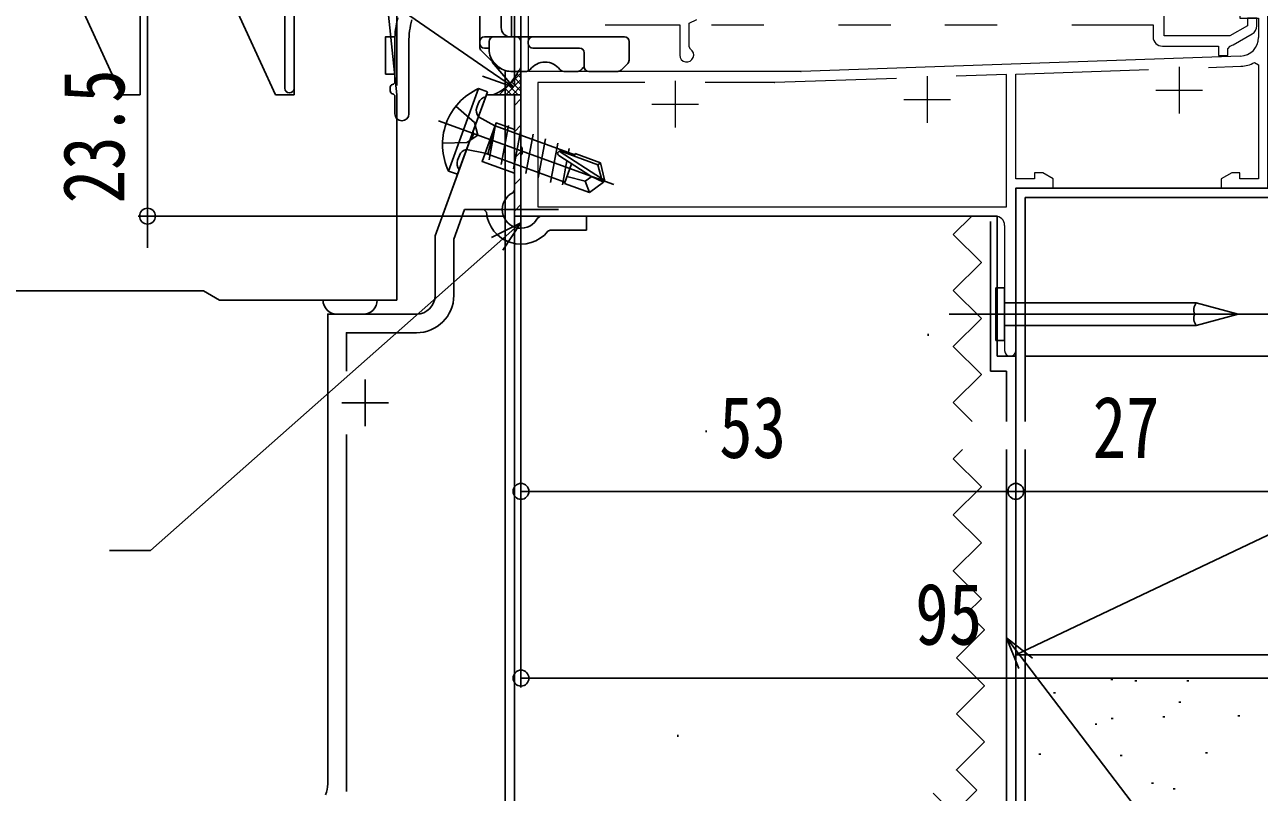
# Model space of a CAD drawing. Units: millimetres, scale not verified. Extents: x -495 to 495, y -800 to 801.
# Drawn here: x -286.3 to -154.1, y -29.1 to 53.2 of the extents above; entities that cross this region are included whole.
import ezdxf
from ezdxf.enums import TextEntityAlignment as Align

# ---------------------------------------------------------------- set-up
doc = ezdxf.new("R2010")
doc.units = ezdxf.units.MM
doc.header["$LTSCALE"] = 4
doc.layers.add('0-2_YKK_11', color=7, linetype='Continuous', lineweight=18)
for name, color, linetype in [('0-3_YKK_11E', 7, 'Continuous'), ('0-4_YKK_12', 2, 'Continuous'), ('0-5_YKK_13', 4, 'Continuous'), ('0-7_YKK_D', 6, 'Continuous'), ('0-9_YSS_K', 3, 'Continuous')]:
    doc.layers.add(name, color=color, linetype=linetype)
doc.styles.add('ＭＳ ゴシック', font='')
doc.styles.get('ＭＳ ゴシック').set_extended_font_data('MS Gothic')

msp = doc.modelspace()

# ---------------------------------------------------------------- linework, layer by layer
at = {"layer": '0-2_YKK_11'}
for p, q in [((-212.732, 53.154), (-207.132, 53.154)), ((-199.132, 53.154), (-193.532, 53.154)), ((-187.732, 53.154), (-182.132, 53.154)), ((-156.871, 50.988), (-154.832, 52.165)), ((-156.062, 49.795), (-203.114, 48.152)), ((-189.632, 47.648), (-189.632, 42.648)), ((-162.632, 48.652), (-162.632, 43.652)), ((-159.489, 48.575), (-156.024, 48.696)), ((-216.632, 47.152), (-216.632, 42.152)), ((-205.994, 46.952), (-213.399, 46.952)), ((-192.904, 47.408), (-205.959, 46.952)), ((-192.132, 45.148), (-187.132, 45.148)), ((-165.132, 46.152), (-160.132, 46.152)), ((-219.132, 44.652), (-214.132, 44.652)), ((-181.332, 31.652), (-181.332, 18.252))]:
    msp.add_line(p, q, dxfattribs=at)
for points in [[(-154.582, 49.109), (-154.132, 48.85), (-154.132, 36.652), (-156.13, 36.652), (-156.13, 37.302), (-157.005, 37.302), (-158.13, 36.652), (-158.13, 35.652), (-153.132, 35.652), (-153.132, 54.852), (-155.179, 54.852), (-153.432, 59.652), (-140.132, 59.652)], [(-140.132, 60.652), (-154.132, 60.652), (-156.132, 55.157), (-156.132, 53.852), (-154.132, 53.852), (-154.132, 51.794)], [(-203.149, 48.152), (-232.332, 48.152), (-232.332, 58.252), (-231.432, 58.252), (-231.432, 59.252), (-233.132, 59.252), (-233.132, 40.11), (-233.012, 39.926), (-233.012, 39.377), (-233.132, 39.193), (-233.132, 32.652), (-182.332, 32.652)], [(-154.332, 53.031), (-154.332, 53.854), (-155.332, 53.854), (-155.332, 53.031), (-157.198, 51.954), (-164.232, 51.954), (-164.232, 58.154)], [(-224.132, 53.154), (-216.132, 53.154), (-216.132, 49.904)], [(-214.989, 50.543), (-215.132, 50.798), (-215.132, 53.332), (-214.315, 53.719)], [(-174.132, 53.154), (-165.432, 53.154), (-165.432, 51.854)], [(-164.432, 50.854), (-158.432, 50.854), (-158.432, 49.854), (-157.432, 49.854), (-157.432, 50.576), (-157.187, 50.871)], [(-219.865, 46.952), (-231.332, 46.952), (-231.332, 33.652), (-181.132, 33.652), (-181.132, 47.819), (-186.525, 47.631)], [(-180.132, 18.252), (-180.132, 35.652), (-176.13, 35.652), (-176.13, 36.652), (-177.256, 37.302), (-178.13, 37.302), (-178.13, 36.652), (-180.132, 36.652), (-180.132, 47.854), (-165.936, 48.35)]]:
    msp.add_lwpolyline(points, dxfattribs=at)
for centre, radius, start, end in [((-155.332, 53.031), 1, 299.99998, 0), ((-164.432, 51.854), 1, 180.00001, 269.99999), ((-156.132, 51.794), 2, 272.00002, 0), ((-215.382, 49.904), 0.75, 180.00002, 58.41188), ((-157.371, 51.854), 1, 280.60393, 299.99976), ((-156.132, 51.794), 3.1, 272.00002, 300.00001), ((-203.149, 49.152), 1, 270, 272.00002), ((-205.994, 47.952), 1, 270, 272.00002), ((-182.332, 31.652), 1, 0, 89.99998), ((-180.732, 18.252), 0.6, 180.00002, 0)]:
    msp.add_arc(centre, radius, start, end, dxfattribs=at)
at = {"layer": '0-3_YKK_11E'}
for p, q in [((-233.832, 35.423), (-233.832, 37.238)), ((-233.132, 37.352), (-233.132, 29.352)), ((-234.001, 35.153), (-233.832, 35.423)), ((-229.132, 33.352), (-237.132, 33.352)), ((-251.832, 20.154), (-244.332, 20.154)), ((-251.832, 16.036), (-251.832, 20.154)), ((-249.832, 15.154), (-249.832, 10.154)), ((-249.832, 15.154), (-249.832, 10.154)), ((-252.332, 12.654), (-247.332, 12.654)), ((-252.332, 12.654), (-247.332, 12.654)), ((-251.832, 9.271), (-251.832, -28.964)), ((-251.832, -28.964), (-251.832, 9.271))]:
    msp.add_line(p, q, dxfattribs=at)
for points in [[(-233.832, 37.238), (-237.306, 38.502), (-235.801, 42.637), (-233.832, 41.92), (-233.832, 45.654), (-236.832, 45.654), (-238.256, 41.742), (-238.203, 41.446), (-238.381, 40.958), (-238.611, 40.765), (-242.332, 30.543), (-242.332, 24.154)], [(-234.001, 35.155), (-233.832, 35.425), (-233.832, 37.238), (-237.306, 38.502), (-235.801, 42.637), (-233.832, 41.92), (-233.832, 45.654), (-236.832, 45.654), (-238.277, 41.684), (-238.226, 41.471), (-238.415, 40.954), (-238.59, 40.823), (-242.332, 30.543), (-242.332, 24.154)], [(-240.332, 24.154), (-240.332, 30.19), (-239.18, 33.354), (-237.121, 33.354), (-236.821, 33.076)], [(-240.332, 24.154), (-240.332, 30.19), (-239.181, 33.352), (-237.12, 33.352), (-236.821, 33.074)], [(-230.243, 31.041), (-230.009, 31.154), (-226.132, 31.154), (-226.132, 32.654), (-231.061, 32.654), (-231.331, 32.484)], [(-230.242, 31.041), (-230.007, 31.154), (-226.132, 31.154), (-226.132, 32.654), (-231.059, 32.654), (-231.33, 32.484)], [(-244.332, 22.154), (-253.832, 22.154), (-253.832, -28.142)], [(-244.332, 22.154), (-253.832, 22.154), (-253.832, -28.142)], [(-251.832, 16.036), (-251.832, 20.154), (-244.332, 20.154)]]:
    msp.add_lwpolyline(points, dxfattribs=at)
for centre, radius, start, end in [((-233.132, 33.354), 2, 115.77147, 334.22853), ((-233.132, 33.352), 2, 115.77649, 334.28678), ((-233.132, 33.354), 3.7, 184.30121, 321.31782), ((-233.132, 33.352), 3.7, 184.30121, 321.35644), ((-244.332, 24.154), 2, 270, 0), ((-244.332, 24.154), 4, 270, 0), ((-244.332, 24.154), 4, 270.00001, 359.99999), ((-244.332, 24.154), 2, 270.00001, 359.99999), ((-256.832, -28.142), 3, 336.44351, 0), ((-256.832, -28.142), 3, 336.44352, 360)]:
    msp.add_arc(centre, radius, start, end, dxfattribs=at)
at = {"layer": '0-4_YKK_12'}
for p, q in [((-233.43, 383.411), (-233.132, 32.647)), ((-153.132, 35.652), (-180.132, 35.652)), ((-180.132, 35.652), (-180.132, 17.652)), ((-233.132, 32.652), (-182.132, 32.652)), ((-233.132, 32.647), (-182.132, 32.647)), ((-182.132, 32.65), (-182.132, 17.647)), ((-182.132, 17.647), (-180.132, 17.647))]:
    msp.add_line(p, q, dxfattribs=at)
msp.add_lwpolyline([(-153.132, 35.647), (-180.132, 35.647), (-180.132, 17.647)], dxfattribs=at)
at = {"layer": '0-5_YKK_13'}
for p, q in [((-281.434, 57.654), (-275.934, 45.654)), ((-273.934, 45.654), (-273.934, 57.654)), ((-264.934, 57.654), (-259.434, 45.654)), ((-258.434, 46.354), (-258.434, 57.72)), ((-257.434, 46.354), (-257.434, 57.217)), ((-237.557, 57.652), (-237.557, 50.756)), ((-235.257, 55.652), (-235.257, 52.851)), ((-234.132, 51.851), (-234.132, 56.652)), ((-247.434, 55.204), (-246.434, 45.654)), ((-235.557, 51.851), (-237.057, 51.851)), ((-222.057, 51.851), (-236.057, 51.851)), ((-246.634, 47.045), (-246.634, 51.454)), ((-245.134, 43.604), (-245.134, 51.27)), ((-237.41, 50.402), (-235.603, 48.595)), ((-236.557, 50.651), (-237.057, 50.651)), ((-236.557, 51.351), (-236.557, 50.48)), ((-233.132, 51.351), (-233.132, 48.652)), ((-232.357, 51.151), (-232.357, 51.351)), ((-226.857, 50.651), (-231.857, 50.651)), ((-221.557, 51.351), (-221.557, 49.359)), ((-235.971, 49.066), (-235.642, 48.737)), ((-226.357, 50.151), (-226.357, 48.652)), ((-222.41, 48.298), (-221.703, 49.005)), ((-247.634, 47.854), (-246.634, 47.854)), ((-234.832, -49.846), (-234.832, 48.152)), ((-232.557, 48.152), (-234.228, 48.152)), ((-227.057, 48.152), (-228.557, 48.152)), ((-222.764, 48.152), (-225.857, 48.152)), ((-247.134, 46.454), (-247.134, 46.054)), ((-237.67, 46.308), (-240.885, 37.475)), ((-237.67, 46.308), (-240.885, 37.475)), ((-237.67, 46.308), (-236.719, 45.962)), ((-237.67, 46.308), (-236.719, 45.962)), ((-273.934, 45.654), (-275.934, 45.654)), ((-246.634, 43.604), (-246.634, 45.462)), ((-246.434, 45.654), (-246.434, 23.654)), ((-236.719, 45.962), (-239.935, 37.129)), ((-236.719, 45.962), (-239.935, 37.129)), ((-233.832, 44.511), (-233.132, 45.211)), ((-240.103, 44.426), (-238.128, 42.697)), ((-240.103, 44.426), (-238.128, 42.697)), ((-237.674, 44.802), (-237.862, 44.286)), ((-237.674, 44.802), (-237.862, 44.286)), ((-241.959, 42.867), (-223.189, 36.035)), ((-241.959, 42.867), (-223.189, 36.035)), ((-238.128, 42.697), (-237.736, 41.33)), ((-238.128, 42.697), (-237.736, 41.33)), ((-235.922, 42.32), (-237.678, 43.296)), ((-235.922, 42.32), (-237.678, 43.296)), ((-235.913, 42.316), (-227.366, 39.205)), ((-235.913, 42.316), (-227.366, 39.205)), ((-235.239, 38.187), (-234.461, 42.373)), ((-235.239, 38.187), (-234.461, 42.373)), ((-233.832, 41.683), (-233.132, 42.383)), ((-238.915, 40.535), (-237.736, 41.33)), ((-238.915, 40.535), (-237.736, 41.33)), ((-233.924, 37.708), (-233.145, 41.894)), ((-233.924, 37.708), (-233.145, 41.894)), ((-232.608, 37.229), (-231.83, 41.415)), ((-232.608, 37.229), (-231.83, 41.415)), ((-241.54, 40.48), (-238.915, 40.535)), ((-241.54, 40.48), (-238.915, 40.535)), ((-236.982, 39.406), (-238.955, 39.787)), ((-236.982, 39.406), (-238.955, 39.787)), ((-231.293, 36.75), (-230.514, 40.936)), ((-231.293, 36.75), (-230.514, 40.936)), ((-229.977, 36.271), (-229.198, 40.458)), ((-229.977, 36.271), (-229.198, 40.458)), ((-227.971, 39.905), (-228.084, 39.307)), ((-227.971, 39.905), (-228.084, 39.307)), ((-239.732, 39.147), (-239.92, 38.631)), ((-239.732, 39.147), (-239.92, 38.631)), ((-236.973, 39.403), (-236.665, 39.291)), ((-236.973, 39.403), (-236.665, 39.291)), ((-236.665, 39.291), (-228.426, 36.292)), ((-236.665, 39.291), (-228.427, 36.292)), ((-233.832, 38.854), (-233.132, 39.554)), ((-229.095, 39.153), (-225.647, 36.93)), ((-229.095, 39.153), (-225.647, 36.93)), ((-229.044, 39.596), (-224.52, 36.68)), ((-229.044, 39.596), (-224.52, 36.68)), ((-228.219, 38.588), (-228.702, 36.02)), ((-228.219, 38.588), (-228.702, 36.02)), ((-227.315, 39.346), (-227.418, 39.064)), ((-227.315, 39.346), (-227.418, 39.064)), ((-227.315, 39.346), (-224.633, 38.37)), ((-227.315, 39.346), (-224.633, 38.37)), ((-224.633, 38.37), (-224.885, 38.143)), ((-224.633, 38.37), (-224.885, 38.143)), ((-224.633, 38.37), (-224.18, 36.556)), ((-224.633, 38.37), (-224.18, 36.556)), ((-240.885, 37.475), (-239.935, 37.129)), ((-240.885, 37.475), (-239.935, 37.129)), ((-227.71, 38.26), (-228.478, 36.151)), ((-227.71, 38.26), (-228.478, 36.151)), ((-233.832, 36.026), (-233.132, 36.726)), ((-228.478, 36.151), (-225.795, 35.175)), ((-228.478, 36.151), (-225.795, 35.175)), ((-226.256, 36.407), (-225.795, 35.175)), ((-226.256, 36.407), (-225.795, 35.175)), ((-225.795, 35.175), (-224.283, 36.274)), ((-225.795, 35.175), (-224.283, 36.274)), ((-225.647, 36.93), (-224.232, 36.415)), ((-225.647, 36.93), (-224.283, 36.274)), ((-225.647, 36.93), (-224.232, 36.415)), ((-225.647, 36.93), (-224.283, 36.274)), ((-224.52, 36.68), (-224.18, 36.556)), ((-224.52, 36.68), (-224.18, 36.556)), ((-224.283, 36.274), (-224.18, 36.556)), ((-224.283, 36.274), (-224.18, 36.556)), ((-233.832, 33.197), (-233.132, 33.897)), ((-267.134, 24.654), (-366.734, 24.654)), ((-265.434, 23.654), (-267.134, 24.654)), ((-182.272, 24.972), (-182.272, 19.332)), ((-182.272, 24.972), (-181.332, 24.972)), ((-181.332, 19.332), (-181.332, 24.972)), ((-265.434, 23.654), (-246.434, 23.654)), ((-181.332, 23.352), (-160.81, 23.352)), ((-156.332, 22.152), (-160.81, 23.352)), ((-252.834, 22.154), (-250.034, 22.154)), ((-187.272, 22.152), (-151.332, 22.152)), ((-160.968, 22.152), (-156.332, 22.152)), ((-156.332, 22.152), (-160.81, 20.952)), ((-160.81, 20.952), (-181.332, 20.952)), ((-182.272, 19.332), (-181.332, 19.332))]:
    msp.add_line(p, q, dxfattribs=at)
for points in [[(-257.434, 57.654), (-257.434, 45.654), (-259.434, 45.654)], [(-247.634, 47.854), (-247.634, 51.854), (-246.634, 51.854)], [(-236.555, 38.666), (-235.888, 42.254), (-236.665, 39.291)], [(-236.555, 38.666), (-235.888, 42.254), (-236.665, 39.291)], [(-228.876, 39.595), (-224.885, 38.143), (-224.52, 36.68)], [(-228.876, 39.595), (-224.885, 38.143), (-224.52, 36.68)], [(-225.546, 36.893), (-226.256, 36.407), (-228.204, 36.903)], [(-225.546, 36.893), (-226.256, 36.407), (-228.204, 36.903)]]:
    msp.add_lwpolyline(points, dxfattribs=at)
msp.add_lwpolyline([(-233.832, 32.652), (-233.132, 32.652), (-233.132, 45.652), (-233.832, 45.652)], close=True, dxfattribs=at)
for centre, radius, start, end in [((-236.634, 51.454), 10, 166, 180), ((-235.134, 51.27), 10, 166, 180), ((-237.057, 51.351), 0.5, 90, 180), ((-236.057, 51.351), 0.5, 90, 180), ((-234.257, 52.851), 1, 180, 270), ((-233.632, 51.351), 0.5, 0, 90), ((-231.857, 51.351), 0.5, 90, 180), ((-222.057, 51.351), 0.5, 0, 90), ((-237.057, 51.151), 0.5, 180, 270), ((-237.057, 50.756), 0.5, 180, 225), ((-234.557, 50.48), 2, 180, 225), ((-231.857, 51.151), 0.5, 180, 270), ((-226.857, 50.151), 0.5, 0, 90), ((-230.557, 47.152), 2, 36.8699, 143.1301), ((-222.057, 49.359), 0.5, 315, 0), ((-234.228, 50.152), 2, 225, 270), ((-235.249, 48.949), 0.5, 225, 270), ((-233.632, 48.652), 0.5, 270, 0), ((-232.557, 48.652), 0.5, 270, 323.1301), ((-228.557, 48.652), 0.5, 216.8699, 270), ((-227.057, 48.652), 0.5, 270, 323.1301), ((-225.057, 47.152), 2, 130.53508, 143.1301), ((-225.857, 48.652), 0.5, 180, 270), ((-222.764, 48.652), 0.5, 270, 315), ((-257.934, 46.354), 0.5, 180, 0), ((-246.834, 46.454), 0.3, 99.59407, 180), ((-246.934, 47.045), 0.3, 279.59407, 0), ((-234.993, 40.332), 6.548, 114.13049, 205.8696), ((-234.993, 40.332), 6.548, 114.13049, 205.8696), ((-246.834, 46.054), 0.3, 180, 260.40593), ((-246.934, 45.462), 0.3, 0, 80.40593), ((-236.734, 44.46), 1, 99.98373, 160.00017), ((-236.734, 44.46), 1, 99.98373, 160.00017), ((-236.922, 43.944), 1, 160, 219.34543), ((-236.922, 43.944), 1, 160, 219.34543), ((-245.884, 43.604), 0.75, 180, 0), ((-237.649, 43.348), 0.06, 219.34543, 240.95467), ((-237.649, 43.348), 0.06, 219.34543, 240.95467), ((-235.893, 42.373), 0.06, 240.95467, 250), ((-235.893, 42.373), 0.06, 240.95467, 250), ((-238.792, 38.805), 1, 100.66115, 160), ((-238.792, 38.805), 1, 100.66115, 160), ((-238.966, 39.729), 0.06, 79.04689, 100.66115), ((-238.966, 39.729), 0.06, 79.04689, 100.66115), ((-238.98, 38.289), 1, 160, 220.01621), ((-238.98, 38.289), 1, 160, 220.01621), ((-236.994, 39.347), 0.06, 70, 79.04689), ((-236.994, 39.347), 0.06, 70, 79.04689), ((-228.961, 39.362), 0.248, 70, 237.19096), ((-228.961, 39.362), 0.248, 70, 237.19096), ((-252.834, 23.654), 1.5, 180, 270), ((-250.034, 23.654), 1.5, 270, 0), ((-159.862, 22.616), 1.2, 142.21414, 202.78586), ((-159.862, 21.687), 1.2, 157.21414, 217.78586)]:
    msp.add_arc(centre, radius, start, end, dxfattribs=at)
at = {"layer": '0-7_YKK_D'}
for p, q in [((-233.832, 46.652), (-233.832, 131.607)), ((-246.434, 46.654), (-246.434, 111.584)), ((-273.132, 56.154), (-273.132, 32.652)), ((-233.832, 34.425), (-233.832, -199.314)), ((-233.832, 34.425), (-233.832, -199.314)), ((-234.832, 32.652), (-274.132, 32.652)), ((-273.132, 32.652), (-273.132, 29.252)), ((-233.132, 31.952), (-233.132, 2.177)), ((-233.132, 31.952), (-233.132, -17.823)), ((-180.132, 17.252), (-180.132, 2.177)), ((-180.132, 17.252), (-180.132, 2.177)), ((-179.132, 17.647), (-100.317, 17.647)), ((-233.132, 3.177), (-180.132, 3.177)), ((-180.132, 3.177), (-153.132, 3.177)), ((-233.132, -16.823), (-138.132, -16.823))]:
    msp.add_line(p, q, dxfattribs=at)
for points in [[(-233.939, 46.461), (-236.738, 48.391), (-296.154, 89.373), (-300.554, 89.373)], [(-236.221, 49.141), (-233.939, 46.461), (-237.255, 47.641)], [(-233.132, 31.952), (-235.678, 29.699), (-272.812, -3.147), (-277.212, -3.147)], [(-236.282, 30.381), (-233.132, 31.952), (-235.075, 29.017)], [(-179.797, -15.782), (-181.132, -12.525), (-178.347, -14.678)], [(-181.132, -12.525), (-179.072, -15.23), (-146.837, -57.568), (-142.437, -57.568)]]:
    msp.add_lwpolyline(points, dxfattribs=at)
for centre in [(-273.132, 32.652), (-233.132, 3.177), (-180.132, 3.177), (-180.132, 3.177), (-233.132, -16.823)]:
    msp.add_circle(centre, 0.85, dxfattribs=at)
at = {"layer": '0-9_YSS_K'}
for p, q in [((-235.453, 45.654), (-233.132, 47.975)), ((-233.572, 47.898), (-233.132, 47.458)), ((-234.817, 46.315), (-234.156, 45.654)), ((-234.746, 45.654), (-233.132, 47.268)), ((-234.481, 46.685), (-233.449, 45.654)), ((-234.14, 47.051), (-233.132, 46.044)), ((-234.039, 45.654), (-233.132, 46.561)), ((-233.836, 47.455), (-233.132, 46.751)), ((-75.132, 35.652), (-180.132, 35.652)), ((-180.132, 35.652), (-180.132, 10.652)), ((-179.132, 34.652), (-153.132, 34.652)), ((-179.132, 34.652), (-179.132, 10.652)), ((-186.828, 30.677), (-184.853, 32.652)), ((-182.832, 32.062), (-182.832, 16.066)), ((-183.828, 21.677), (-186.828, 24.677)), ((-189.51, 19.844), (-189.51, 20.044)), ((-181.132, 16.066), (-182.832, 16.066)), ((-181.132, 16.066), (-181.132, 10.652)), ((-184.803, 10.652), (-186.828, 12.677)), ((-213.282, 9.51), (-213.282, 9.71)), ((-186.828, 6.677), (-185.853, 7.652)), ((-181.132, 7.652), (-181.132, -34.348)), ((-180.132, 7.652), (-180.132, -14.348)), ((-180.132, -14.348), (-133.931, 7.652)), ((-179.132, 7.652), (-179.132, -33.348)), ((-183.828, -2.323), (-186.828, 0.677)), ((-185.328, -9.823), (-183.828, -8.323)), ((-180.132, -14.348), (-75.132, -14.348)), ((-169.95, -16.965), (-169.75, -16.965)), ((-167.382, -17.108), (-167.182, -17.108)), ((-161.804, -17.108), (-161.604, -17.108)), ((-176.1, -18.394), (-175.9, -18.394)), ((-162.666, -19.394), (-162.466, -19.394)), ((-183.498, -23.653), (-186.498, -20.653)), ((-164.376, -20.966), (-164.176, -20.966)), ((-156.352, -20.877), (-156.152, -20.877)), ((-171.645, -21.743), (-171.445, -21.743)), ((-169.918, -21.166), (-169.718, -21.166)), ((-216.323, -23.099), (-216.323, -22.899)), ((-177.672, -24.968), (-177.472, -24.968)), ((-168.954, -25.111), (-168.754, -25.111)), ((-159.803, -24.825), (-159.603, -24.825)), ((-165.586, -28.091), (-165.386, -28.091)), ((-163.282, -28.668), (-163.082, -28.668))]:
    msp.add_line(p, q, dxfattribs=at)
for points in [[(-186.828, 24.677), (-183.828, 27.677), (-186.828, 30.677)], [(-186.828, 12.677), (-183.828, 15.677), (-186.828, 18.677), (-183.828, 21.677)], [(-186.828, 0.677), (-183.828, 3.677), (-186.828, 6.677)], [(-183.828, -8.323), (-186.828, -5.323), (-183.828, -2.323)], [(-186.498, -14.653), (-183.498, -11.653), (-185.328, -9.823)], [(-186.498, -20.653), (-183.498, -17.653), (-186.498, -14.653)], [(-184.328, -28.823), (-186.498, -26.653), (-183.498, -23.653)], [(-188.998, -29.153), (-186.828, -31.323), (-184.328, -28.823)]]:
    msp.add_lwpolyline(points, dxfattribs=at)
msp.add_lwpolyline([(-75.132, -34.348), (-75.132, -14.348), (-180.132, -14.348), (-180.132, -34.348)], close=True, dxfattribs=at)
msp.add_arc((-237.814, 50.131), 4.794, 290.94782, 336.54925, dxfattribs=at)

# ---------------------------------------------------------------- texts
at = {"layer": '0-7_YKK_D', "style": 'ＭＳ ゴシック', "width": 0.8}
msp.add_text('23.5', height=6.598, rotation=90, dxfattribs=at).set_placement((-273.632, 34.015), align=Align.BOTTOM_LEFT)
for s, p in [('53', (-211.912, 4.777)), ('27', (-171.912, 4.777)), ('95', (-190.912, -15.223))]:
    msp.add_text(s, height=6.598, dxfattribs=at).set_placement(p, align=Align.BOTTOM_LEFT)

doc.saveas('drawing.dxf')
